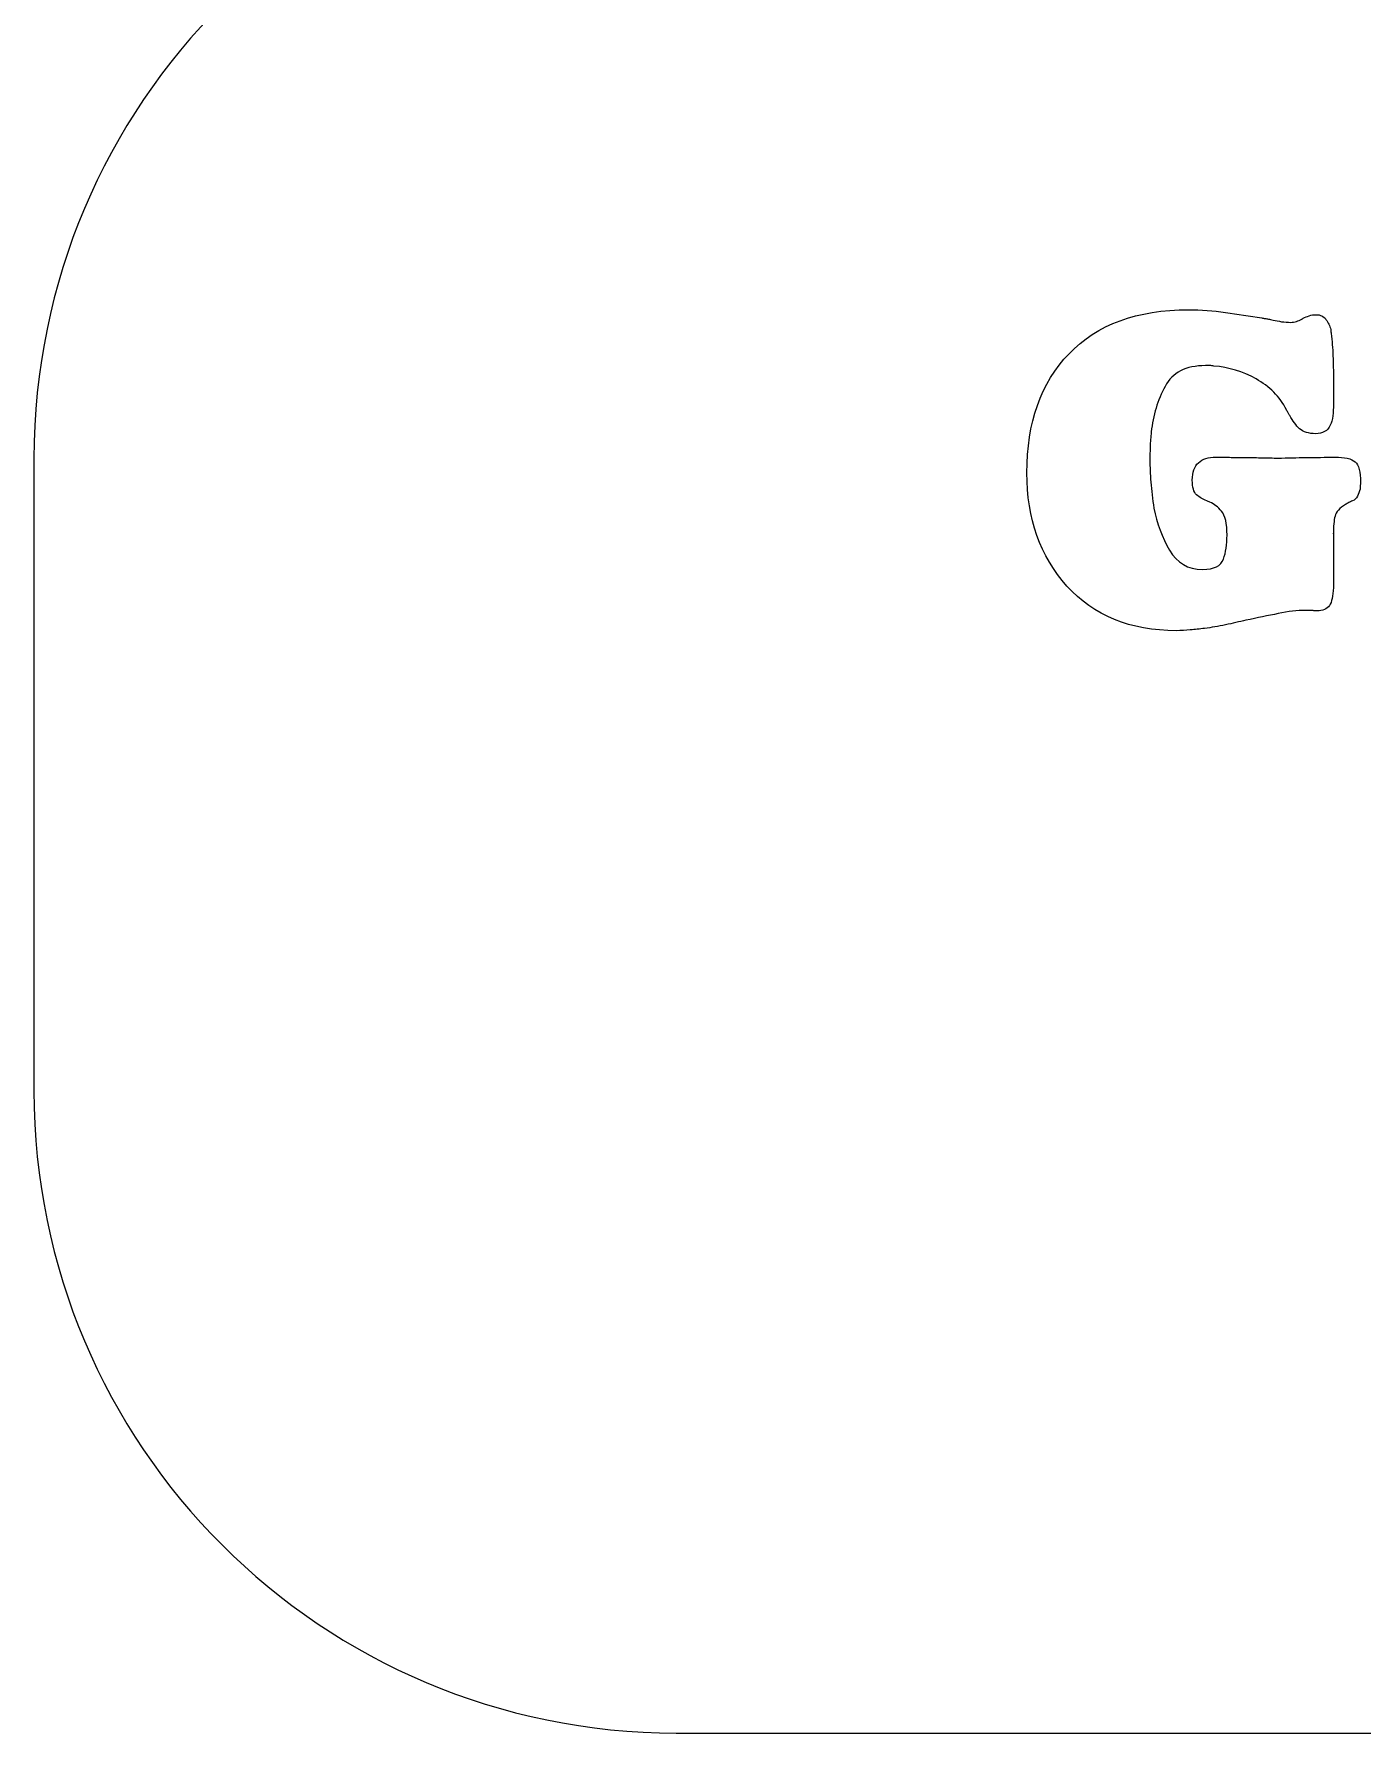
# Model space of a CAD drawing. Extents: x 1489 to 1914, y 371 to 1329.
# Drawn here: x 1489 to 1547.9, y 909.4 to 984.8 of the extents above; entities that cross this region are included whole.
import ezdxf

# ---------------------------------------------------------------- set-up
doc = ezdxf.new("R2010")
doc.units = 0
doc.layers.add('G0101', color=7, linetype='CONTINUOUS')

msp = doc.modelspace()

# ---------------------------------------------------------------- linework, layer by layer
at = {"layer": 'G0101', "color": 4}
for points in [[(1541.172961, 970.067676), (1540.982961, 970.067676)], [(1546.662961, 969.487676), (1546.662961, 968.997676), (1546.662961, 968.487676), (1546.662961, 968.427676), (1546.662961, 968.367676)], [(1546.662961, 962.627676), (1546.662961, 960.367676)], [(1546.662961, 962.607676), (1546.662961, 962.627676)], [(1545.722961, 959.207676), (1545.572961, 959.207676), (1545.422961, 959.207676)], [(1546.022961, 959.187676), (1545.872961, 959.187676)]]:
    msp.add_lwpolyline(points, dxfattribs=at)
at = {"layer": 'G0101', "color": 1}
for points in [[(1489.018563, 965.950976), (1489.018563, 937.884977)], [(1517.505562, 909.397977), (1650.636559, 909.397977)]]:
    msp.add_lwpolyline(points, dxfattribs=at)
for points in [[(1517.505562, 994.436975), (1501.772562, 994.436975), (1489.018563, 981.683975), (1489.018563, 965.950976)], [(1489.018563, 937.884977), (1489.018563, 922.151977), (1501.772562, 909.397977), (1517.505562, 909.397977)]]:
    msp.add_open_spline(points, degree=3, dxfattribs=at)
at = {"layer": 'G0101', "color": 4}
for points in [[(1534.932962, 970.597676), (1536.179962, 971.897676), (1537.949962, 972.547676), (1540.242961, 972.547676)], [(1540.242961, 972.547676), (1540.788961, 972.547676), (1541.332961, 972.507676), (1541.872961, 972.427676)], [(1541.872961, 972.427676), (1542.412961, 972.347676), (1542.949961, 972.267676), (1543.482961, 972.187676)], [(1543.482961, 972.187676), (1543.535961, 972.174676), (1543.585961, 972.164676), (1543.632961, 972.157676)], [(1543.632961, 972.157676), (1543.679961, 972.150676), (1543.728961, 972.140676), (1543.782961, 972.127676)], [(1543.782961, 972.127676), (1543.808961, 972.127676), (1543.838961, 972.124676), (1543.872961, 972.117676)], [(1543.872961, 972.117676), (1543.905961, 972.110676), (1543.942961, 972.100676), (1543.982961, 972.087676)], [(1543.982961, 972.087676), (1544.102961, 972.060676), (1544.228961, 972.037676), (1544.362961, 972.017676)], [(1544.362961, 972.017676), (1544.495961, 971.997676), (1544.628961, 971.987676), (1544.762961, 971.987676)], [(1544.762961, 971.987676), (1544.855961, 971.987676), (1544.942961, 972.000676), (1545.022961, 972.027676)], [(1545.022961, 972.027676), (1545.102961, 972.054676), (1545.182961, 972.087676), (1545.262961, 972.127676)], [(1545.262961, 972.127676), (1545.275961, 972.140676), (1545.285961, 972.147676), (1545.292961, 972.147676)], [(1545.292961, 972.147676), (1545.299961, 972.147676), (1545.308961, 972.154676), (1545.322961, 972.167676)], [(1545.322961, 972.167676), (1545.402961, 972.207676), (1545.489961, 972.244676), (1545.582961, 972.277676)], [(1545.582961, 972.277676), (1545.675961, 972.310676), (1545.775961, 972.327676), (1545.882961, 972.327676)], [(1545.882961, 972.327676), (1546.082961, 972.327676), (1546.232961, 972.257676), (1546.332961, 972.117676)], [(1546.332961, 972.117676), (1546.432961, 971.977676), (1546.502961, 971.827676), (1546.542961, 971.667676)], [(1546.542961, 971.667676), (1546.542961, 971.627676), (1546.545961, 971.594676), (1546.552961, 971.567676)], [(1546.552961, 971.567676), (1546.558961, 971.540676), (1546.562961, 971.514676), (1546.562961, 971.487676)], [(1546.562961, 971.487676), (1546.602961, 971.167676), (1546.628961, 970.837676), (1546.642961, 970.497676)], [(1533.062962, 965.307676), (1533.062962, 967.534676), (1533.685962, 969.297676), (1534.932962, 970.597676)], [(1546.642961, 970.497676), (1546.655961, 970.157676), (1546.662961, 969.820676), (1546.662961, 969.487676)], [(1540.982961, 970.067676), (1540.115961, 970.067676), (1539.518962, 969.760676), (1539.192962, 969.147676)], [(1541.362961, 970.047676), (1541.295961, 970.060676), (1541.232961, 970.067676), (1541.172961, 970.067676)], [(1543.232961, 969.477676), (1542.639961, 969.804676), (1542.015961, 969.994676), (1541.362961, 970.047676)], [(1544.582961, 968.107676), (1544.275961, 968.694676), (1543.825961, 969.150676), (1543.232961, 969.477676)], [(1539.192962, 969.147676), (1538.865962, 968.534676), (1538.662962, 967.860676), (1538.582962, 967.127676)], [(1544.652961, 967.967676), (1544.632961, 968.007676), (1544.608961, 968.054676), (1544.582961, 968.107676)], [(1544.722961, 967.847676), (1544.695961, 967.887676), (1544.672961, 967.927676), (1544.652961, 967.967676)], [(1546.662961, 968.367676), (1546.662961, 968.180676), (1546.652961, 968.003676), (1546.632961, 967.837676)], [(1545.162961, 967.267676), (1545.002961, 967.414676), (1544.855961, 967.607676), (1544.722961, 967.847676)], [(1545.882961, 967.047676), (1545.562961, 967.047676), (1545.322961, 967.120676), (1545.162961, 967.267676)], [(1546.522961, 967.427676), (1546.469961, 967.294676), (1546.385961, 967.197676), (1546.272961, 967.137676)], [(1546.632961, 967.837676), (1546.612961, 967.670676), (1546.575961, 967.534676), (1546.522961, 967.427676)], [(1538.532962, 966.467676), (1538.525962, 966.253676), (1538.522962, 966.047676), (1538.522962, 965.847676)], [(1538.582962, 967.127676), (1538.555962, 966.900676), (1538.538962, 966.680676), (1538.532962, 966.467676)], [(1546.272961, 967.137676), (1546.159961, 967.077676), (1546.029961, 967.047676), (1545.882961, 967.047676)], [(1538.522962, 965.847676), (1538.522962, 965.580676), (1538.535962, 965.264676), (1538.562962, 964.897676)], [(1540.402961, 964.987676), (1540.402961, 965.334676), (1540.492961, 965.590676), (1540.672961, 965.757676)], [(1540.672961, 965.757676), (1540.852961, 965.924676), (1541.108961, 966.007676), (1541.442961, 966.007676)], [(1541.442961, 966.007676), (1541.668961, 966.007676), (1541.898961, 966.003676), (1542.132961, 965.997676)], [(1542.132961, 965.997676), (1542.365961, 965.990676), (1542.595961, 965.987676), (1542.822961, 965.987676)], [(1542.822961, 965.987676), (1543.049961, 965.987676), (1543.279961, 965.984676), (1543.512961, 965.977676)], [(1543.512961, 965.977676), (1543.745961, 965.970676), (1543.975961, 965.967676), (1544.202961, 965.967676)], [(1544.202961, 965.967676), (1544.415961, 965.967676), (1544.625961, 965.970676), (1544.832961, 965.977676)], [(1544.832961, 965.977676), (1545.038961, 965.984676), (1545.248961, 965.987676), (1545.462961, 965.987676)], [(1545.462961, 965.987676), (1545.675961, 965.987676), (1545.885961, 965.990676), (1546.092961, 965.997676)], [(1546.092961, 965.997676), (1546.299961, 966.003676), (1546.509961, 966.007676), (1546.722961, 966.007676)], [(1546.722961, 966.007676), (1547.162961, 966.007676), (1547.462961, 965.937676), (1547.622961, 965.797676)], [(1547.622961, 965.797676), (1547.782961, 965.657676), (1547.862961, 965.354676), (1547.862961, 964.887676)], [(1534.842962, 960.287676), (1533.655962, 961.607676), (1533.062962, 963.280676), (1533.062962, 965.307676)], [(1540.592961, 964.337676), (1540.465961, 964.450676), (1540.402961, 964.667676), (1540.402961, 964.987676)], [(1538.562962, 964.897676), (1538.588962, 964.530676), (1538.635962, 964.147676), (1538.702962, 963.747676)], [(1541.042961, 964.067676), (1540.869961, 964.134676), (1540.719961, 964.224676), (1540.592961, 964.337676)], [(1547.732961, 964.277676), (1547.685961, 964.177676), (1547.608961, 964.107676), (1547.502961, 964.067676)], [(1547.842961, 964.587676), (1547.815961, 964.480676), (1547.779961, 964.377676), (1547.732961, 964.277676)], [(1547.852961, 964.747676), (1547.845961, 964.694676), (1547.842961, 964.640676), (1547.842961, 964.587676)], [(1547.862961, 964.887676), (1547.862961, 964.847676), (1547.858961, 964.800676), (1547.852961, 964.747676)], [(1538.702962, 963.747676), (1538.835962, 963.067676), (1539.065962, 962.444676), (1539.392962, 961.877676)], [(1541.112961, 964.037676), (1541.092961, 964.044676), (1541.069961, 964.054676), (1541.042961, 964.067676)], [(1541.182961, 964.007676), (1541.155961, 964.020676), (1541.132961, 964.030676), (1541.112961, 964.037676)], [(1541.702961, 963.607676), (1541.542961, 963.794676), (1541.369961, 963.927676), (1541.182961, 964.007676)], [(1541.942961, 962.547676), (1541.942961, 963.067676), (1541.862961, 963.420676), (1541.702961, 963.607676)], [(1547.202961, 963.907676), (1546.935961, 963.747676), (1546.779961, 963.574676), (1546.732961, 963.387676)], [(1547.342961, 963.987676), (1547.288961, 963.960676), (1547.242961, 963.934676), (1547.202961, 963.907676)], [(1547.502961, 964.067676), (1547.449961, 964.040676), (1547.395961, 964.014676), (1547.342961, 963.987676)], [(1546.732961, 963.387676), (1546.685961, 963.200676), (1546.662961, 962.940676), (1546.662961, 962.607676)], [(1541.782961, 961.477676), (1541.889961, 961.777676), (1541.942961, 962.134676), (1541.942961, 962.547676)], [(1539.392962, 961.877676), (1539.719962, 961.310676), (1540.208961, 961.027676), (1540.862961, 961.027676)], [(1540.862961, 961.027676), (1541.369961, 961.027676), (1541.675961, 961.177676), (1541.782961, 961.477676)], [(1539.702962, 958.307676), (1537.648962, 958.307676), (1536.029962, 958.967676), (1534.842962, 960.287676)], [(1546.662961, 960.367676), (1546.662961, 959.954676), (1546.615961, 959.660676), (1546.522961, 959.487676)], [(1544.212961, 959.067676), (1543.765961, 958.974676), (1543.288961, 958.874676), (1542.782961, 958.767676)], [(1545.422961, 959.207676), (1545.062961, 959.207676), (1544.659961, 959.160676), (1544.212961, 959.067676)], [(1545.872961, 959.187676), (1545.825961, 959.187676), (1545.775961, 959.194676), (1545.722961, 959.207676)], [(1546.522961, 959.487676), (1546.429961, 959.314676), (1546.262961, 959.214676), (1546.022961, 959.187676)], [(1540.312961, 958.337676), (1540.105961, 958.317676), (1539.902962, 958.307676), (1539.702962, 958.307676)], [(1540.942961, 958.407676), (1540.728961, 958.380676), (1540.518961, 958.357676), (1540.312961, 958.337676)], [(1541.872961, 958.567676), (1541.558961, 958.501676), (1541.248961, 958.447676), (1540.942961, 958.407676)], [(1542.782961, 958.767676), (1542.489961, 958.701676), (1542.185961, 958.634676), (1541.872961, 958.567676)]]:
    msp.add_open_spline(points, degree=3, dxfattribs=at)

doc.saveas('drawing.dxf')
